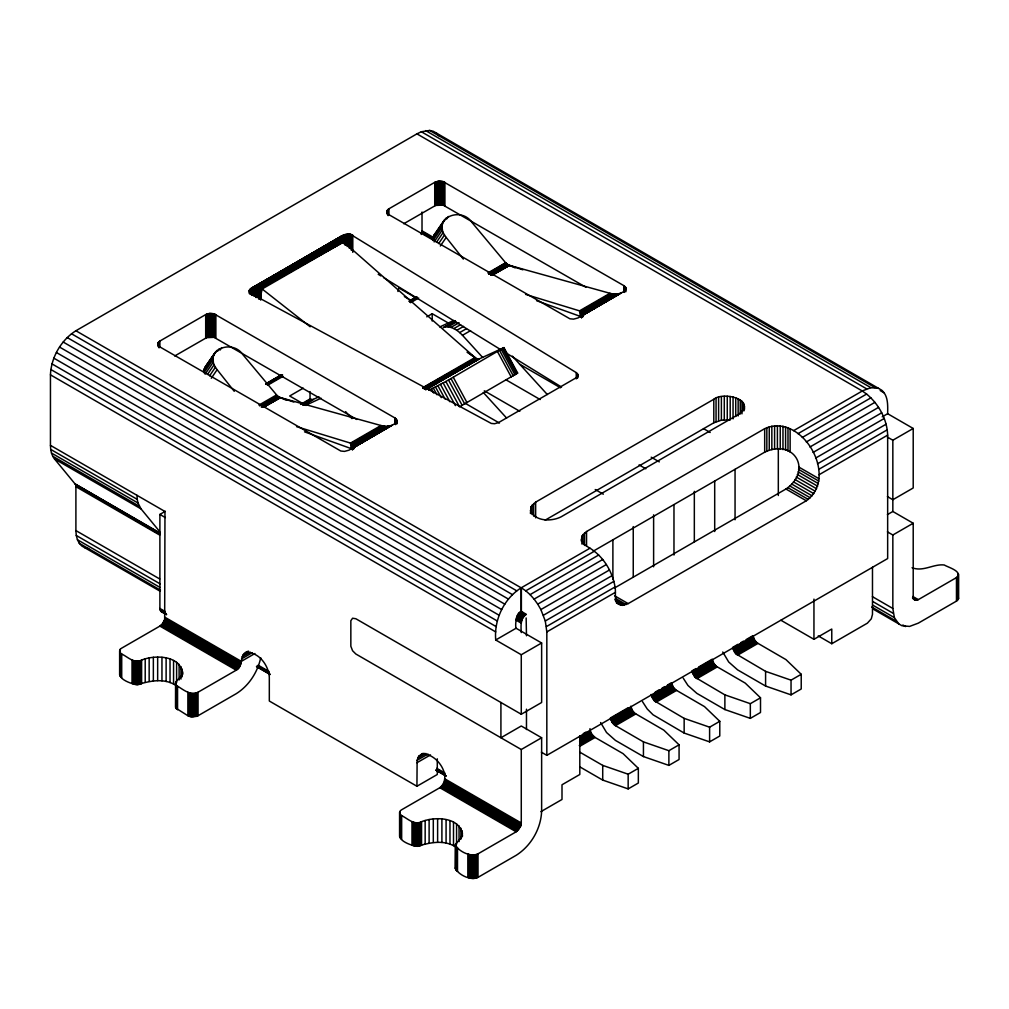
<?xml version="1.0" encoding="UTF-8"?>
<svg xmlns="http://www.w3.org/2000/svg" width="1009" height="1009" viewBox="0 0 1009 1009"><rect width="100%" height="100%" fill="white"/><g stroke="black" fill="none" stroke-linecap="round" stroke-linejoin="round"><path stroke-width="1.5" d="M175.604 685.199C163.786 677.758 149.622 680.999 137.3 684.695C131.75 684.115 117.549 679.183 120.273 672.826M887.416 496.592L892.839 499.732L913.208 487.978L913.208 428.472L887.655 413.715C887.731 405.694 888.45 395.969 881.702 390.18L433.29 131.284L429.657 130.451L421.346 131.75L416.931 133.856L75.902 330.75C61.057 340.172 51.182 357.274 50.45 374.831L50.45 445.36L164.972 511.487L164.669 619.463L162.424 623.839L159.889 626.097L121.711 648.131C119.037 649.191 119.037 652.949 121.711 654.009C127.311 656.657 132.772 662.56 139.583 660.933C153.33 654.311 181.834 654.702 182.528 674.592M340.664 241.05C339.491 236.573 344.649 231.666 342.53 241.201M455.551 846.828C443.733 839.387 429.569 842.629 417.259 846.324C411.697 845.744 397.496 840.8 400.22 834.456M421.472 754.114C436.367 752.159 453.382 776.665 439.836 787.714L401.658 809.76C398.984 810.807 398.984 814.578 401.658 815.638C407.258 818.286 412.719 824.189 419.542 822.562C433.277 815.94 461.781 816.331 462.488 836.221M872.899 608.957L901.932 625.719L909.588 626.412L918.291 623.158L956.469 601.112L958.55 598.539L957.907 596.42M912.06 567.726C923.222 572.09 933.464 563.716 944.26 564.99C947.993 567.323 963.469 571.485 956.469 577.602L918.291 599.649L914.394 599.8L913.208 596.71L913.208 523.242L892.839 511.487L887.416 514.615M252.111 295.448L252.086 287.805L340.664 238.036L341.118 239.764L257.989 286.884L257.951 297.478L257.27 286.808L257.282 297.415L256.98 286.77L341.118 239.764L476.134 358.485L478.947 359.053L503.945 347.613L517.642 373.053L459.549 406.816L445.864 381.503L503.945 347.613M340.651 241.138L340.664 238.036M340.802 237.43L340.79 240.495L340.802 237.43L254.861 286.871L254.735 296.053M341.786 242.236L341.811 236.106L341.963 242.11M340.689 240.899L340.714 237.834L340.714 240.798M253.612 294.805L253.738 287.124L342.556 235.576L254.861 286.871L341.118 239.764L259.086 287.161L259.742 299.345L260.032 287.54L261.18 288.233L260.751 299.711L260.852 288.006L341.837 240.697L260.032 287.54L254.861 286.871L255.895 297.428M342.177 241.933L342.24 235.765L342.366 241.302L260.852 288.006L260.814 299.585M352.229 449.547L352.292 443.758L382.386 425.949L387.923 426.454L392.173 425.23M581.285 317.318L581.348 311.516L611.441 293.707L616.903 294.212L621.229 292.988M341.055 239.978L341.092 236.863L254.861 286.871L340.891 239.347M341.559 240.899L341.635 236.245L341.698 242.311M256.677 297.403L256.98 286.77M252.275 295.372L252.515 287.59L252.83 295.095M258.96 287.124L258.569 299.068M421.207 234.492L422.014 230.834L422.014 212.029M614.607 587.944L785.948 489.012C812.901 470.535 794.171 438.083 764.683 452.183L593.342 551.116M616.449 602.953L622.389 605.362L628.166 603.622L806.317 500.767C839.513 476.954 801.915 411.836 764.683 428.674L586.544 531.529L581.878 536.183L581.335 541.101M182.528 671.452C184.47 677.733 171.984 680.318 176.802 685.742C182.881 689.185 190.487 696.286 198.054 692.212L236.232 670.178C244.241 665.965 238.401 653.302 248.58 651.158M462.488 833.081L461.113 837.987L455.526 844.167L455.4 868.345C458.3 874.753 470.698 881.008 478.014 877.351L516.179 855.304C531.024 845.895 540.9 828.793 541.631 811.223L541.631 737.756L521.275 749.51L355.849 654.009L352.582 650.742L350.842 646.252L350.842 620.712L352.582 618.227L355.849 618.744L521.275 714.246L541.631 702.491L541.631 642.985L521.275 654.74L495.722 639.996C493.918 619.715 503.895 598.703 521.174 587.831L589.988 548.215C603.458 556.64 612.438 571.422 615.049 586.973C616.259 592.661 613.459 600.595 619.16 604.517M541.631 642.985L516.078 628.241C514.817 625.391 516.444 607.998 523.116 612.69M521.275 632.58C520.884 626.45 520.139 618.063 526.37 614.33L521.174 611.34L521.174 587.831L75.902 330.75M455.4 844.836C458.3 851.243 470.698 857.499 478.014 853.841L516.179 831.794L520.594 826.321L521.275 822.978L521.275 749.51M530.431 513.531L530.986 506.795L535.64 502.141L713.792 399.287C723.138 391.151 757.027 399.804 739.244 413.98L561.092 516.835C551.62 521.691 535.047 521.716 530.431 510.39M437.288 758.818L437.288 774.496L416.931 786.251L417.121 760.294L418.634 756.372L422.62 753.446M234.265 391.315L217.137 369.685C201.951 350.653 231.856 337.977 242.98 354.764L277.336 395.818L279.884 397.458L293.833 402.049M463.32 259.073L446.192 237.443C431.007 218.411 460.899 205.735 472.023 222.522L506.001 263.198L508.523 265.039L522.876 269.807M249.311 290.453L249.614 292.232L251.291 293.72L491.282 423.439L494.524 423.73L498.446 422.645L576.101 377.82L577.968 375.55L576.253 372.611L350.211 234.151L343.489 235.034L251.14 288.347L249.311 290.453L249.311 293.594M396.865 420.803L394.759 423.742L348.95 450.191L344.485 451.389L340.815 451.023L159.889 346.919L158.022 345.053L158.022 342.896L159.889 341.042L205.697 314.594L209.658 313.421L214.047 313.824L394.759 417.865L396.777 420.16L396.865 423.944M455.4 868.345L455.526 867.677M260.726 657.729C257.623 672.208 248.882 685.779 236.232 693.688L198.054 715.722L191.105 716.794L187.876 715.722L175.768 708.053L175.881 681.895M261.18 293.455L262.126 288.99L343.413 242.059L260.852 288.006M304.529 431.839L351.573 448.74L353.478 446.634L353.352 444.767L351.561 443.43L296.545 426.63M620.358 293.417L580.579 316.46L582.685 313.761L580.616 311.188L525.601 294.388M397.924 291.487L398.883 287.981L416.452 298.134M215.308 352.217L205.281 366.898L203.364 371.413L213.391 356.732M444.351 219.975L434.337 234.656L432.42 239.171L442.434 224.49M387.078 210.654L387.078 212.811L388.932 214.677L569.871 318.781L573.541 319.147L577.993 317.949L623.814 291.5L625.832 289.217L625.567 287.275L623.814 285.623L443.102 181.582L438.713 181.179L434.74 182.352L388.932 208.8L387.078 210.654L387.078 213.794M204.083 369.029L214.11 354.348M216.935 350.388L205.281 366.898M217.679 351.145L219.344 348.698M203.982 372.737L213.164 359.28M220.038 350.085L221.703 347.638M205.092 374.162L213.441 361.941M207.539 374.389L214.223 364.602M209.62 375.777L215.459 367.213M211.297 378.249L217.137 369.685M433.138 236.787L445.991 218.146M446.735 218.903L448.4 216.456M433.025 240.495L442.219 227.05M434.147 241.933L442.497 229.699M436.582 242.147L443.266 232.36M438.663 243.535L444.515 234.971M440.34 246.007L446.192 237.443M434.337 234.656L435.964 232.827M488.47 273.401L505.648 262.819L487.99 272.846M352.595 447.92L387.923 426.454L353.352 444.767L353.327 449.182L353.301 444.692L384.555 426.391L353.301 444.692L353.339 449.194M581.638 315.678L616.978 294.212L582.407 312.525L582.382 316.94L582.344 312.449L613.598 294.149L582.344 312.449L582.445 317.015L582.344 312.449L614.67 294.237M389.096 426.29L351.536 448.702L350.501 443.09L380.948 425.508L382.386 425.949L351.561 443.43L351.573 448.74L391.303 425.659M618.139 294.06L580.579 316.46L616.978 294.212L582.634 313.118L582.647 316.258M488.583 273.527L506.001 263.198M581.827 316.347L581.789 311.844L581.865 316.372L581.916 311.932L612.438 293.96L581.348 311.516L581.424 317.558M489.327 274.234L506.846 263.967L488.924 273.855M384.416 426.366L353.1 444.452L353.175 448.98L353.1 444.452L383.395 426.202L352.936 444.237L352.986 448.753L352.873 444.174L383.395 426.202L352.292 443.758L352.519 449.9M581.979 316.46L581.916 311.932L612.438 293.96L582.155 312.21L582.18 316.687L582.155 312.21L613.459 294.123M490.878 273.616L507.048 264.118L489.415 274.297M507.641 264.56L491.055 273.742M353.491 446.621L387.923 426.454L353.591 445.36L353.591 448.501M390.206 426.038L351.536 448.702L351.977 443.619L352.027 449.459M582.534 314.392L616.978 294.212L582.685 313.761L582.685 316.7L582.685 313.761M619.261 293.796L580.579 316.46L619.387 293.758M341.256 240.016L260.032 287.54L260.751 299.711M341.319 240.092L260.032 287.54L341.118 239.764L255.908 286.758L255.971 297.428M390.344 426L351.536 448.702L387.923 426.454L353.629 445.991L353.642 448.98L353.617 445.827M342.556 235.576L253.852 287.086L254.041 296.205L253.738 287.124M174.708 355.988L206.555 337.674L214.047 337.334L356.808 419.467M403.751 223.746L435.598 205.432L443.102 205.092L585.863 287.224M265.682 383.899L280.628 375.272M409.667 300.77L416.465 296.848M266.288 383.66L281.234 375.033M408.922 301.313L415.948 297.251M266.099 384.063L281.915 374.944M409.604 301.224L416.881 297.012M266.351 384.416L282.646 375.007M410.335 301.287L417.133 297.365M267.12 384.656L282.066 376.029M409.755 302.309L416.553 298.387M267.927 385.047L282.861 376.42M410.549 302.7L418.697 297.996M258.947 405.088L276.504 394.948M259.742 405.971L277.336 395.818M261.899 405.921L278.181 396.512M490.929 275.306L508.523 265.039M264.005 407.068L280.376 397.609L380.948 425.508M493.048 274.826L509.419 265.367L611.441 293.707L580.616 311.188L580.629 316.498L536.523 300.657M303.255 388.15L289.684 395.995L306.068 405.454M426.769 316.839L432.205 313.711L448.576 323.17M300.531 404.42L310.04 398.933L310.04 391.58M302.624 404.004L310.734 399.324L312.803 399.602L318.983 396.827M303.356 404.231L311.466 399.551M302.7 405.113L312.159 399.652M303.356 405.063L312.803 399.602M303.936 404.874L313.395 399.413M455.387 320.635L443.228 327.66L455.021 321.493M445.574 326.954L448.173 326.866L456.282 322.186M448.173 326.866L450.973 327.408L459.07 322.729M450.973 327.408L453.873 328.568L460.621 324.671M453.873 328.568L456.812 330.296L463.572 326.399M456.812 330.296L459.713 332.566L466.461 328.669M459.713 332.566L462.488 335.303L470.585 330.624M166.535 614.695L161.074 611.555L159.889 608.465L159.889 514.426L165.312 511.286M422.645 387.759L474.949 357.564L467.331 352.103M423.856 388.112L475.693 358.195L422.859 387.935M424.688 388.528L476.437 358.649L423.856 388.553M425.508 388.806L477.169 358.977L424.587 388.869M426.29 388.919L477.875 359.141L425.949 388.906M425.672 389.663L479.111 358.99L425.785 389.638M610.004 293.266L579.557 310.848L580.629 316.498L581.033 311.377L581.083 317.23M351.561 443.43L382.033 425.836M580.616 311.188L611.088 293.594M243.03 654.992L248.454 651.864M242.097 656.771L250.232 652.066M241.517 658.915L252.376 652.646M254.899 653.517L241.328 661.362L164.972 617.281M545.163 520.152L713.792 422.796L721.385 420.185L730.201 419.971L730.201 396.461M793.591 430.666L862.304 390.988L416.931 133.856M521.376 611.34L521.376 587.831L525.79 590.82L594.415 551.217M798.005 433.668L866.617 394.052C878.776 404.092 887.1 419.252 887.655 435.131L887.655 558.557L546.828 755.337L541.392 752.197M525.79 590.82L530.078 594.629L598.69 555.013M802.294 437.465L870.906 397.849M530.078 594.629L534.102 599.106L602.714 559.503M806.317 441.955L874.929 402.339M534.102 599.106L537.734 604.151L606.346 564.536M809.95 446.987L878.562 407.371M546.828 755.337L546.828 631.911L545.289 620.976L540.874 609.575L609.486 569.971M813.09 452.423L881.702 412.807M495.722 639.996L516.078 628.241M882.219 416.843L887.655 413.715M543.422 615.25L612.034 575.635M815.625 458.086L884.237 418.47M545.289 620.976L613.901 581.361M817.504 463.812L886.116 424.196M546.437 626.576L615.049 586.973M818.652 469.425L887.264 429.809M546.828 631.911L615.44 592.296M819.043 474.747L887.655 435.131M887.466 437.111L892.839 440.227L913.208 428.472M418.634 756.372L424.057 753.244M417.701 758.163L425.836 753.458M417.121 760.294L427.98 754.026M416.931 762.741L430.502 754.909M887.416 531.857L892.839 534.997L913.208 523.242M583.278 733.631L585.989 732.067M628.077 707.776L610.432 717.967L612.173 722.444L614.557 725.118L643.439 741.88L668.879 750.696L679.07 744.819L663.796 730.125L634.913 713.363L632.529 710.689L630.789 706.212M655.219 692.098L659.293 689.752M662.005 688.188L664.717 686.612M667.441 685.048L671.502 682.702L673.243 687.179L675.639 689.853L704.509 706.615L719.783 721.309L719.783 736.002L709.604 741.88L684.152 733.064L653.063 714.801L647.248 708.999L642.506 701.671M695.933 668.589L691.871 670.947L695.138 677.329L724.878 694.86L750.33 703.677L760.509 697.799L745.235 683.106L716.352 666.344L713.968 663.67L712.228 659.192L698.657 667.025M738.02 644.297L732.584 647.437L735.864 653.819L765.591 671.351L791.043 680.167L801.222 674.289L785.948 659.596L757.078 642.834L754.682 640.16L752.941 635.683L746.156 639.592M740.732 642.733L743.444 641.169M579.443 737.112L590.29 730.844L589.988 728.649M610.659 719.089L631.016 707.334M719.783 721.309L709.604 727.186L684.152 718.37L654.412 700.839L651.373 695.579L671.742 683.825M692.098 672.07L712.455 660.315M732.811 648.56L753.181 636.805M579.809 738.247L590.669 731.979L590.29 730.844M611.025 720.224L631.394 708.469M651.751 696.714L672.108 684.96M692.477 673.205L712.833 661.45M733.19 649.695L753.546 637.94M580.326 739.383L591.186 733.114L590.669 731.979M611.542 721.359L631.899 709.604M652.255 697.85L672.625 686.095M692.981 674.34L713.338 662.585M733.694 650.83L754.064 639.075M579.595 741.262L591.804 734.199L595.083 737.465L623.07 753.635L638.344 768.328L638.344 783.022L628.166 788.899L602.714 780.083L580.049 766.991M612.173 722.444L632.529 710.689M652.886 698.934L673.243 687.179M693.612 675.425L713.968 663.67M734.325 651.915L754.682 640.16M580.314 742.258L592.535 735.208M612.892 723.453L633.248 711.698M653.618 699.943L673.974 688.188M694.331 676.434L714.7 664.679M735.056 652.924L755.413 641.169M579.771 743.948L593.342 736.103M613.699 724.348L634.056 712.594M654.412 700.839L674.781 689.084M695.138 677.329L715.495 665.574M735.864 653.819L756.22 642.065M579.267 745.487L594.2 736.873M614.557 725.118L634.913 713.363M655.27 701.608L675.639 689.853M695.996 678.098L716.352 666.344M736.721 654.589L757.078 642.834M580.15 746.092L595.083 737.465M615.44 725.711L635.796 713.956M656.165 702.201L676.522 690.446M696.878 678.691L717.235 666.936M737.604 655.182L757.961 643.427M780.953 620.27L813.948 639.315L831.769 629.036L831.769 643.729L818.236 635.91M540.874 811.665L562 799.469L562 784.775L579.809 774.496L579.809 735.826M831.769 643.729L867.399 623.158L871.297 618.807L872.482 614.342L872.482 567.222M580.049 752.298L602.714 765.39L628.166 774.206L638.344 768.328M600.607 722.532L606.535 732.509L615.44 740.404L643.439 756.573L668.879 765.39L679.07 759.512L679.07 744.819M683.232 678.162L687.974 685.489L696.878 693.385L724.878 709.554L750.33 718.37L760.509 712.493L760.509 697.799M722.759 652.003L728.687 661.98L737.604 669.875L765.591 686.044L791.043 694.86L801.222 688.983L801.222 674.289M261.394 407.283L279.102 397.092M491.03 275.343L508.788 265.14L491.837 274.839M426.668 388.932L478.518 359.141M423.767 388.515L476.134 358.485L424.953 387.645M424.877 388.629L476.879 358.889L424.436 388.818M425.621 388.843L477.585 359.116M426.429 388.932L478.354 359.179M425.268 389.07L477.686 359.128M262.882 407.132L279.884 397.458M425.319 389.07L477.875 359.141M423.023 388.061L475.693 358.195M353.377 447.756L353.352 444.767L385.615 426.479M254.861 286.871L340.689 238.692M343.413 242.059L261.18 288.233L310.167 326.752M492.241 275.016L509.419 265.367L515.17 267.877M280.376 397.609L263.198 407.258L280.376 397.609L286.127 400.119M491.471 274.65L508.637 265.09M492.115 274.94L509.419 265.367M582.407 312.525L615.793 294.262M353.352 444.767L386.737 426.504M428.648 390.306L445.864 381.503M878.562 388.364L870.906 387.683L862.203 390.937L866.617 394.052M439.747 326.954L453.709 320.484M305.714 405.29L321.076 398.189M516.23 373.418L517.642 373.053M245.868 652.722C258.708 651.448 268.861 665.625 269.315 677.518L269.315 701.028L416.931 786.251M163.231 612.047L161.705 611.908M84.996 547.849L88.628 548.682M309.99 398.959L310.734 399.324M429.657 130.451L874.929 387.532M880.163 390.546L884.237 392.905M425.634 130.602L870.906 387.683M421.346 131.75L866.617 388.831M422.014 230.834L432.836 237.077M421.964 231.704L432.785 237.947M421.812 232.612L433.984 239.637M798.674 466.978L819.043 478.733M798.523 469.362L818.879 481.116M798.056 471.871L818.413 483.626M797.287 474.444L817.656 486.199M796.252 477.017L816.609 488.772M794.953 479.515L815.31 491.269M703.462 428.598L710.197 432.483M793.44 481.886L813.796 493.641M791.737 484.08L812.094 495.835M789.883 486.023L810.252 497.778M787.941 487.688L808.31 499.442M785.948 489.012L806.317 500.767M404.369 296.558L411.13 300.455M519.572 364.148L560.525 387.797M912.842 596.496L918.291 599.649M913.322 597.706L917.408 600.065M912.464 597.933L916.55 600.292M913.019 598.753L915.743 600.33M651.221 457.203L659.306 461.87M506.039 379.851L540.168 399.551M872.394 596.647L892.839 608.465L894.378 617.622L898.792 623.915M639.088 464.897L645.836 468.781M872.785 601.528L893.23 613.333M872.571 605.034L894.378 617.622M871.713 607.014L896.257 621.178M902.841 624.987L905.565 626.564M484.307 390.811L519.812 411.306M465.313 403.36L499.442 423.061M595.234 489.529L603.319 494.196M589.988 548.215L584.526 544.835L581.335 539.777M614.595 595.789L628.166 603.622M615.313 598.324L626.173 604.593M614.733 599.687L624.23 605.173M615.604 601.44L622.389 605.362M616.613 602.789L620.686 605.135M71.475 333.752L516.759 590.82M67.199 337.548L512.471 594.629M63.176 342.038L508.448 599.106M520.291 611.933L525.475 614.935M59.544 347.071L504.815 604.151M519.433 612.69L524.63 615.692M518.626 613.598L523.822 616.587M517.907 614.595L523.091 617.596M517.276 615.692L522.46 618.681M516.759 616.814L521.956 619.816M516.394 617.962L521.577 620.964M56.403 352.507L501.675 609.575M516.154 619.085L521.35 622.086M516.078 620.157L521.275 623.146M53.855 358.17L499.127 615.25M51.989 363.896L497.26 620.976M50.841 369.508L496.113 626.576M50.45 374.831L495.722 631.911M50.45 445.36L50.715 449.396L137.237 499.354L138.019 503.012L141.033 508.889L159.662 531.541M159.889 514.426L165.337 517.567M50.715 449.396L51.484 453.054L138.019 503.012M541.631 737.756L521.275 726.001L500.918 737.756L500.918 702.491M51.484 453.054L52.758 456.257L139.292 506.215M52.758 456.257L54.499 458.931L141.033 508.889M54.499 458.931L75.095 483.967L160.267 533.143M75.095 483.967L159.271 532.891M75.435 484.497L159.523 533.534M75.688 485.14L159.674 534.265M75.852 485.871L75.902 486.679L159.725 535.073M75.902 486.679L75.902 530.583L159.725 578.977M75.902 530.583L76.28 535.464L160.116 583.858M76.28 535.464L77.441 539.752L159.914 587.364M77.441 539.752L79.307 543.309L160.431 590.139M160.267 591.312L81.855 546.033L79.307 543.309M159.889 608.465L165.337 611.605M258.077 665.145L268.987 671.452M436.72 768.29L444.906 773.02M159.964 609.436L165.413 612.589M258.153 666.129L269.062 672.423M436.796 769.262L444.982 773.991M160.191 610.294L165.955 613.623M257.018 666.192L269.289 673.28M437.036 770.119L445.209 774.849M160.57 611L166.523 614.443M256.526 666.407L270.16 674.277M436.039 770.044L446.092 775.845M256.538 666.659L270.172 674.542M435.812 770.17L446.092 776.11M444.919 778.898L521.275 822.978M164.896 618.34L241.252 662.421M444.843 779.97L521.199 824.05M164.669 619.463L241.012 663.544M444.616 781.092L520.972 825.173M164.29 620.611L240.647 664.691M444.237 782.24L520.594 826.321M163.786 621.746L240.129 665.826M443.733 783.362L520.089 827.443M163.155 622.83L239.511 666.911M443.102 784.46L519.458 828.54M162.424 623.839L238.78 667.92M442.383 785.456L518.727 829.537M161.629 624.735L237.973 668.816M441.576 786.364L517.92 830.445M160.772 625.492L237.115 669.572M440.719 787.121L517.075 831.202M159.889 626.097L236.232 670.178M439.836 787.714L516.179 831.794M378.211 274.271L380.885 275.924M383.571 277.563L501.322 350.022M506.669 353.314L561.534 387.065M467.243 352.191L474.949 357.564M581.916 311.932L582.042 316.511M436.43 133.1L438.965 135.824M512.37 356.152L547.294 394.506M462.488 335.303L482.592 357.388M483.298 392.451L506.581 418.016M345.608 411.647L351.964 418.621M537.734 604.151L540.874 609.575M591.186 733.114L591.804 734.199M503.466 347.739L517.201 373.431M502.633 348.723L516.318 374.036M501.322 349.555L515.006 374.869M499.632 350.577L513.316 375.89M497.601 351.763L511.286 377.076M453.318 377.328L467.003 402.641M451.023 378.64L464.695 403.953M448.513 380.052L462.185 405.366M443.165 382.966L455.4 405.618M440.479 384.391L449.837 401.708M437.906 385.741L445.095 399.072M435.497 386.977L441.248 397.634M433.328 388.061L436.935 394.721M431.474 388.957L433.643 392.955M651.146 694.457L651.373 695.579M526.156 617.962L526.471 635.771M136.984 495.318L137.237 499.354M255.908 286.758L256.538 297.403M253.284 294.918L252.868 287.426L252.969 295.032M257.989 286.884L258.493 297.554M341.105 239.89L341.092 236.863L341.244 241.252M581.575 317.658L581.436 311.579L581.487 317.608M352.873 444.174L352.936 448.702M582.634 313.118L582.66 316.094M353.591 445.36L353.604 448.337M252.515 287.59L252.54 295.233M341.143 236.8L341.143 241.365M958.55 574.298L958.55 598.539M958.336 573.591L958.336 599.245M957.907 576.416L957.907 599.926M957.276 577.047L957.276 600.557M956.469 577.602L956.469 601.112M892.839 440.227L892.839 511.487M892.839 534.997L892.839 608.465M813.948 599.106L813.948 639.315M791.043 680.167L791.043 694.86M790.135 428.674L790.135 452.183M787.991 427.614L787.991 451.124M785.582 426.769L785.582 450.279M782.971 426.139L782.971 449.648M780.234 425.76L780.234 449.27M778.317 448.501L778.317 495.52M777.409 425.634L777.409 449.144M774.597 425.76L774.597 449.27M771.847 426.139L771.847 449.648M769.249 426.769L769.249 450.279M766.84 427.614L766.84 451.124M765.591 671.351L765.591 686.044M764.683 428.674L764.683 452.183M750.33 703.677L750.33 718.37M744.491 406.198L744.491 409.339M744.125 404.495L744.125 410.777M743.28 402.856L743.28 410.688M741.968 401.317L741.968 413.854M740.24 399.917L740.24 414.031M738.147 398.706L738.147 415.948M735.725 397.71L735.725 416.515M735.056 469.399L735.056 519.774M733.051 396.953L733.051 418.899M727.262 396.247L727.262 419.757M724.878 694.86L724.878 709.554M724.285 396.323L724.285 419.832M721.385 396.676L721.385 420.185M718.61 397.294L718.61 420.803M716.062 398.177L716.062 421.686M714.7 481.154L714.7 531.529M713.792 399.287L713.792 422.796M709.604 727.186L709.604 741.88M694.331 491.333L694.331 541.707M684.152 718.37L684.152 733.064M673.974 504.664L673.974 555.038M668.879 750.696L668.879 765.39M653.618 514.842L653.618 566.793M643.439 741.88L643.439 756.573M633.248 526.597L633.248 576.971M628.166 774.206L628.166 788.899M625.832 287.918L625.921 291.702M625.567 287.275L625.567 290.415M625.139 286.682L625.139 291.374M624.546 286.127L624.546 292.396M623.814 285.623L623.814 291.891M612.892 539.929L612.892 579.28M602.714 765.39L602.714 780.083M586.544 531.529L586.544 545.629M584.526 532.916L584.526 545.453M582.95 534.48L582.95 543.889M581.878 536.183L581.878 544.028M577.816 374.276L577.816 377.416M577.463 373.671L577.463 378.375M576.934 373.116L576.934 377.82M576.253 372.611L576.253 378.879M535.64 502.141L535.64 517.819M533.622 503.529L533.622 516.066M532.058 505.093L532.058 514.502M530.986 506.795L530.986 513.064M526.471 709.201L526.471 729.52M521.275 654.74L521.275 714.246M478.014 853.841L478.014 877.351M477.043 854.308L477.043 877.817M475.958 854.661L475.958 878.171M474.785 854.913L474.785 878.423M473.549 855.039L473.549 878.549M472.288 855.039L472.288 878.549M471.052 854.913L471.052 878.423M469.879 854.661L469.879 878.171M468.794 854.308L468.794 877.817M467.835 853.841L467.835 877.351M462.059 830.596L462.059 836.865M460.899 828.2L460.899 839.173M459.057 825.942L459.057 841.62M457.506 847.875L457.506 871.385M456.749 847.371L456.749 870.881M456.572 823.899L456.572 844.281M456.156 846.791L456.156 870.3M455.715 846.16L455.715 869.67M455.526 844.167L455.463 869.014M453.508 822.133L453.508 845.643M449.976 820.708L449.976 844.218M446.079 819.636L446.079 843.146M444.919 182.352L444.919 205.861M444.061 181.923L444.061 205.432M443.102 181.582L443.102 205.092M442.056 181.33L442.056 204.84M441.904 818.967L441.904 842.477M440.958 181.179L440.958 204.688M439.836 181.128L439.836 204.638M438.713 181.179L438.713 204.688M437.616 181.33L437.616 204.84M437.616 818.728L437.616 842.238M436.569 181.582L436.569 205.092M435.598 181.923L435.598 205.432M434.74 182.352L434.74 205.861M433.302 818.904L433.302 842.414M432.205 313.711L432.205 321.051M429.115 819.51L429.115 843.019M425.155 820.519L425.155 844.029M421.56 821.906L421.56 845.416M420.602 822.285L420.602 845.794M419.542 822.562L419.542 846.072M418.42 822.739L418.42 846.248M417.259 822.814L417.259 846.324M416.086 822.776L416.086 846.286M414.951 822.625L414.951 846.135M413.867 822.373L413.867 845.883M412.87 822.032L412.87 845.542M411.987 821.591L411.987 845.101M401.658 815.638L401.658 839.147M400.85 815.083L400.85 838.593M400.22 814.452L400.22 837.962M399.791 811.627L399.791 837.281M399.577 812.333L399.577 836.575M396.777 420.16L396.777 423.288M396.512 419.517L396.512 422.657M396.083 418.912L396.083 423.616M395.49 418.357L395.49 424.625M394.759 417.865L394.759 424.133M388.932 208.8L388.932 215.068M388.124 209.355L388.124 215.623M387.506 209.973L387.506 214.677M352.797 235.122L352.797 252.364M352.027 234.719L352.027 250.396M351.157 234.391L351.157 250.068M350.211 234.151L350.211 248.252M349.202 234L349.202 248.1M348.168 233.937L348.168 246.473M347.134 233.974L347.134 246.511M346.125 234.113L346.125 245.086M345.166 234.34L345.166 245.313M344.271 234.643L344.271 244.052M343.489 235.034L343.489 242.866M251.14 288.347L251.14 294.615M250.472 288.801L250.472 293.505M249.929 289.318L249.929 294.023M249.538 289.873L249.538 293.001M215.876 314.594L215.876 338.103M215.018 314.165L215.018 337.674M214.047 313.824L214.047 337.334M213.013 313.572L213.013 337.082M211.915 313.421L211.915 336.93M210.78 313.37L210.78 336.88M209.658 313.421L209.658 336.93M208.56 313.572L208.56 337.082M207.513 313.824L207.513 337.334M206.555 314.165L206.555 337.674M205.697 314.594L205.697 338.103M198.054 692.212L198.054 715.722M197.096 692.679L197.096 716.188M196.011 693.044L196.011 716.554M194.838 693.284L194.838 716.794M193.602 693.41L193.602 716.92M192.341 693.41L192.341 716.92M191.105 693.284L191.105 716.794M189.932 693.044L189.932 716.554M188.847 692.679L188.847 716.188M187.876 692.212L187.876 715.722M182.112 668.967L182.112 676.812M180.952 666.571L180.952 679.107M179.11 664.313L179.11 679.99M177.559 686.259L177.559 709.768M176.802 685.742L176.802 709.251M176.613 662.27L176.613 682.652M176.197 685.161L176.197 708.671M175.768 684.543L175.768 708.053M175.579 682.538L175.516 707.385M173.561 660.517L173.561 684.026M170.029 659.079L170.029 682.589M166.119 658.007L166.119 681.516M161.957 657.338L161.957 680.848M159.889 341.042L159.889 347.31M159.081 341.597L159.081 347.865M158.451 342.215L158.451 346.919M158.022 342.896L158.022 346.037M157.656 657.099L157.656 680.608M153.355 657.275L153.355 680.785M149.155 657.881L149.155 681.39M145.208 658.89L145.208 682.399M141.613 660.277L141.613 683.787M140.642 660.655L140.642 684.165M139.583 660.933L139.583 684.443M138.46 661.109L138.46 684.619M137.3 661.185L137.3 684.695M136.139 661.147L136.139 684.657M135.004 660.996L135.004 684.506M133.92 660.756L133.92 684.266M132.923 660.403L132.923 683.913M132.028 659.974L132.028 683.484M121.711 654.009L121.711 677.518M120.903 653.454L120.903 676.963M120.273 649.317L120.273 676.333M119.844 649.998L119.844 675.652M119.63 650.704L119.63 674.945M353.175 447.239L387.923 426.454L353.175 447.239M582.218 314.997L616.978 294.212L582.218 314.997M506.278 263.463L488.747 273.691L506.278 263.463M477.169 358.977L424.776 388.944L477.169 358.977M352.809 448.614L352.746 444.086L352.772 448.589"/></g></svg>
